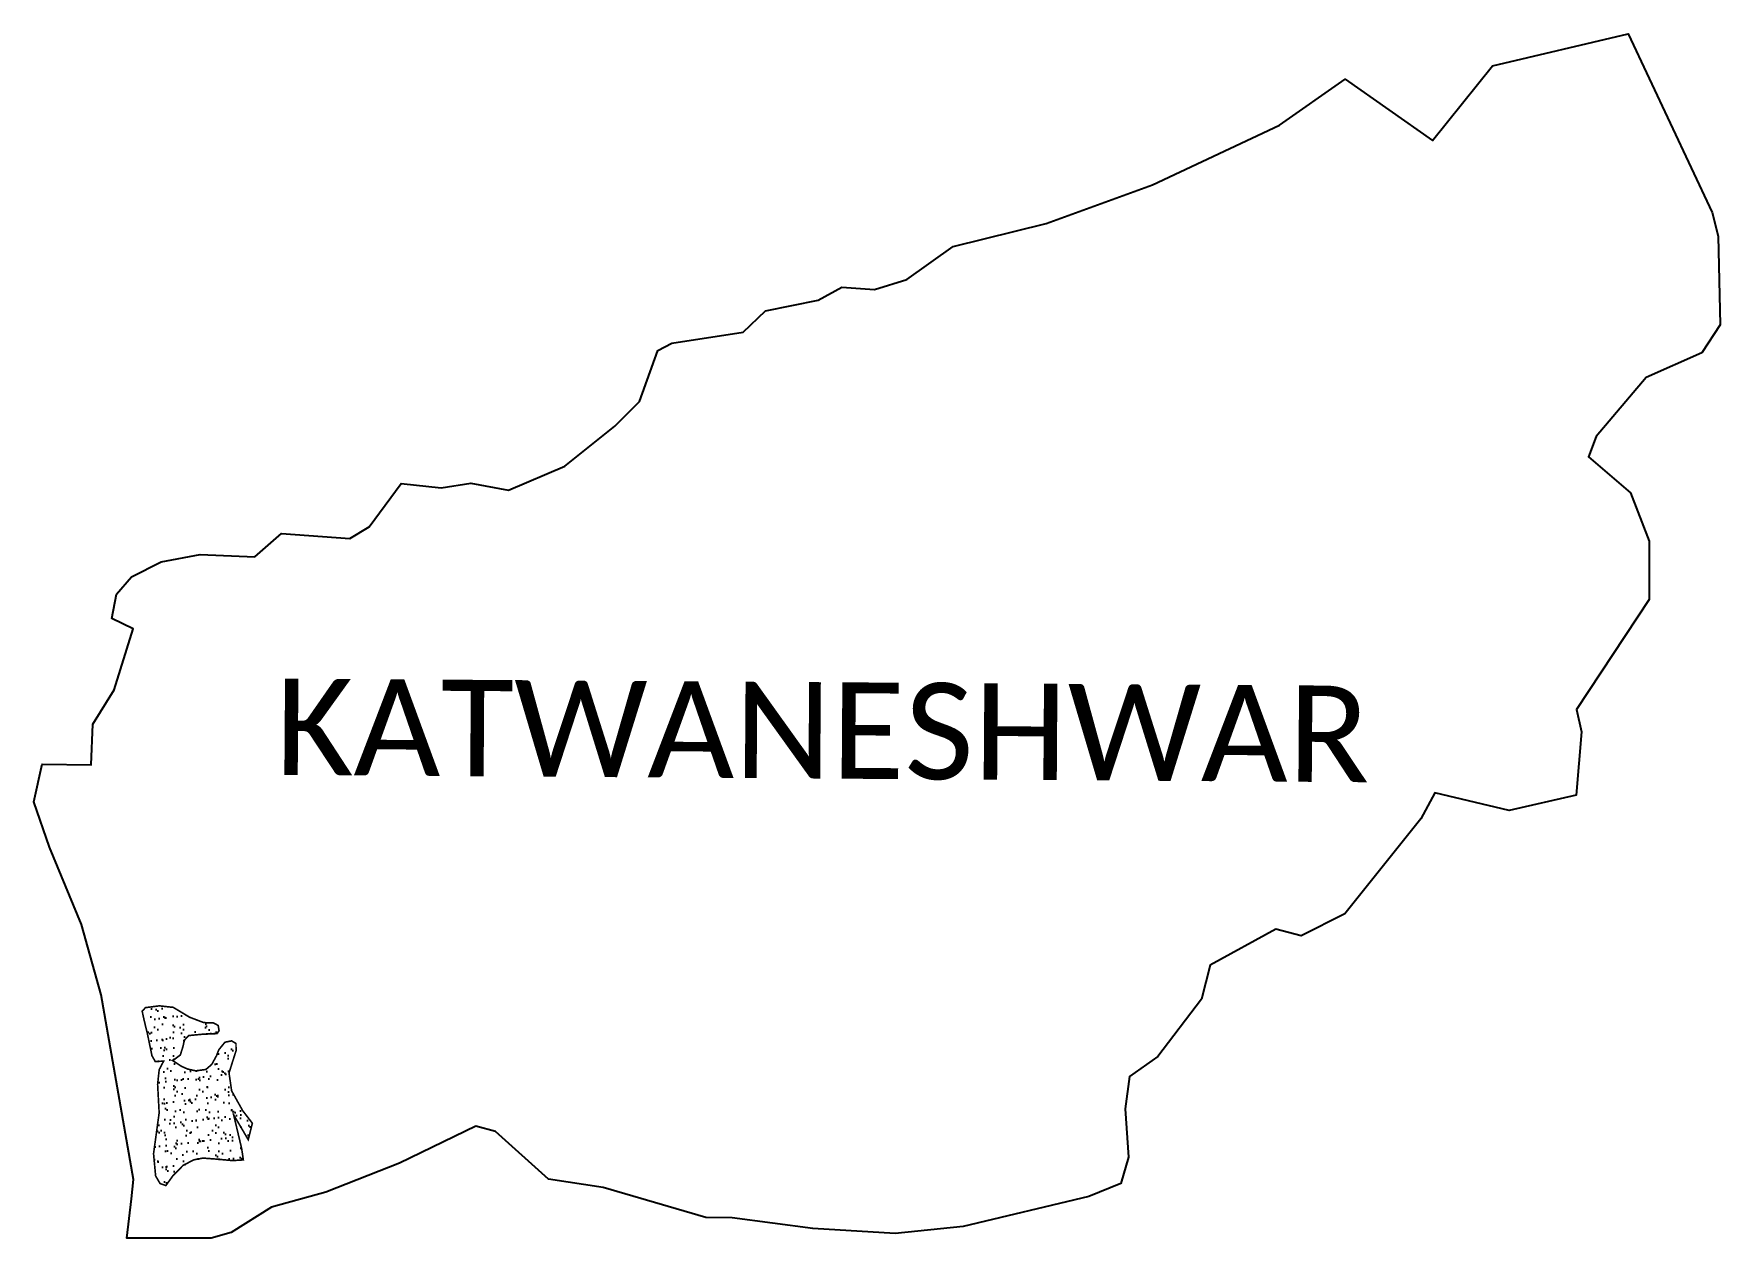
# Model space of a CAD drawing. Header units: metres. Extents: x 328468 to 331623, y 1804794 to 1807048.
import ezdxf

# ---------------------------------------------------------------- set-up
doc = ezdxf.new("R2010")
doc.units = ezdxf.units.M
doc.header["$MEASUREMENT"] = 0
for name, color, linetype in [('SAND DUNES', 42, 'Continuous'), ('village', 3, 'Continuous'), ('VILLAGE NAME', 250, 'Continuous')]:
    doc.layers.add(name, color=color, linetype=linetype)
doc.styles.get("Standard").update_dxf_attribs({"font": 'simplex.shx'})

msp = doc.modelspace()

# ---------------------------------------------------------------- hatches: boundary and pattern name
at = {"layer": 'SAND DUNES'}
h = msp.add_hatch(dxfattribs=at)
h.set_pattern_fill('AR-SAND', color=256, scale=0.606178, angle=-0.4518)
h.set_pattern_definition([(37.04817, (320030.725, 1796406.906), (-0.735923, 29.673885), [0, -23.403324, 0, -26.17477, 0, -25.02]), (7.04817, (320030.725, 1796406.906), (27.59093, 43.23613), [0, -12.625478, 0, -21.093786, 0, -8.083385]), (327.04817, (320011.787, 1796407.056), (47.94742, -0.290997), [0, -7.69846, 0, -27.714463, 0, -36.18277]), (317.04817, (320011.787, 1796407.056), (46.39025, 13.14807), [0, -3.84923, 0, -18.16837, 0, -20.785847])])
h.paths.add_polyline_path([(328710.6, 1805125.3), (328694.9, 1805124.8), (328688.8, 1805135.7), (328680.4, 1805176.3), (328674.4, 1805201.1), (328670.5, 1805218.9), (328676.7, 1805225.6), (328702.7, 1805228.9), (328728.6, 1805226.1), (328759.1, 1805207.7), (328785.6, 1805197.6), (328804, 1805196.9), (328812.7, 1805192.2), (328814.4, 1805182.2), (328810.5, 1805177), (328785.4, 1805176), (328757.7, 1805173.3), (328749.7, 1805164.9), (328746.4, 1805151.3), (328741.9, 1805137), (328731.1, 1805128.9), (328727, 1805126.9), (328744.1, 1805115.7), (328755.4, 1805110.7), (328770.6, 1805107.3), (328789.6, 1805109.8), (328800.7, 1805119.3), (328809.6, 1805135.6), (328813.8, 1805146.6), (328825.3, 1805160.8), (328837.9, 1805163.4), (328846, 1805158.4), (328846.2, 1805144.9), (328839.3, 1805123.4), (328833, 1805103.3), (328837.9, 1805069.8), (328858.6, 1805032.7), (328876.7, 1805009.2), (328869, 1804978.4), (328841.7, 1805024.9), (328856.7, 1804961.6), (328859.8, 1804940.6), (328839.6, 1804939.3), (328812, 1804941.9), (328784.4, 1804944), (328767.1, 1804940.8), (328746.9, 1804930.2), (328727.6, 1804910.3), (328714.8, 1804892.6), (328704, 1804896.4), (328695.7, 1804910.5), (328691.8, 1804952.2), (328702.3, 1805028.8), (328699.4, 1805082.2), (328702.4, 1805109.7)])

# ---------------------------------------------------------------- linework, layer by layer
at = {"layer": 'SAND DUNES', "const_width": 3.03, "flags": 128}
msp.add_lwpolyline([(328710.6, 1805125.3), (328694.9, 1805124.8), (328688.8, 1805135.7), (328680.4, 1805176.3), (328674.4, 1805201.1), (328670.5, 1805218.9), (328676.7, 1805225.6), (328702.7, 1805228.9), (328728.6, 1805226.1), (328759.1, 1805207.7), (328785.6, 1805197.6), (328804, 1805196.9), (328812.7, 1805192.2), (328814.4, 1805182.2), (328810.5, 1805177), (328785.4, 1805176), (328757.7, 1805173.3), (328749.7, 1805164.9), (328746.4, 1805151.3), (328741.9, 1805137), (328731.1, 1805128.9), (328727, 1805126.9), (328744.1, 1805115.7), (328755.4, 1805110.7), (328770.6, 1805107.3), (328789.6, 1805109.8), (328800.7, 1805119.3), (328809.6, 1805135.6), (328813.8, 1805146.6), (328825.3, 1805160.8), (328837.9, 1805163.4), (328846, 1805158.4), (328846.2, 1805144.9), (328839.3, 1805123.4), (328833, 1805103.3), (328837.9, 1805069.8), (328858.6, 1805032.7), (328876.7, 1805009.2), (328869, 1804978.4), (328841.7, 1805024.9), (328856.7, 1804961.6), (328859.8, 1804940.6), (328839.6, 1804939.3), (328812, 1804941.9), (328784.4, 1804944), (328767.1, 1804940.8), (328746.9, 1804930.2), (328727.6, 1804910.3), (328714.8, 1804892.6), (328704, 1804896.4), (328695.7, 1804910.5), (328691.8, 1804952.2), (328702.3, 1805028.8), (328699.4, 1805082.2), (328702.4, 1805109.7)], close=True, dxfattribs=at)
at = {"layer": 'village', "color": 3, "true_color": 0x00ff00}
msp.add_polyline3d([(328650.3, 1804867.9, 0), (328654.4, 1804903.9, 0), (328594, 1805249.8, 0), (328557, 1805381.4, 0), (328497.2, 1805525.6, 0), (328467.6, 1805610.7, 0), (328483.7, 1805681.3, 0), (328574.9, 1805679.9, 0), (328578.2, 1805756.2, 0), (328618.3, 1805820.1, 0), (328653.4, 1805934.3, 0), (328613.9, 1805953.7, 0), (328622.4, 1805999.1, 0), (328650.7, 1806031.5, 0), (328706.2, 1806059.9, 0), (328779.2, 1806073.7, 0), (328881.2, 1806068.9, 0), (328931.2, 1806113.1, 0), (329059.1, 1806103.7, 0), (329095, 1806125.5, 0), (329154.9, 1806206.4, 0), (329230, 1806198.6, 0), (329285.2, 1806206.9, 0), (329355.9, 1806193.9, 0), (329461.5, 1806238.9, 0), (329554.6, 1806314, 0), (329600.7, 1806360, 0), (329635.4, 1806455.4, 0), (329661.3, 1806469.2, 0), (329795.1, 1806489.8, 0), (329836.9, 1806529.8, 0), (329935.2, 1806549.6, 0), (329979.5, 1806574, 0), (330040.5, 1806569.3, 0), (330100.9, 1806588.2, 0), (330188, 1806649.7, 0), (330361.8, 1806692.7, 0), (330560.9, 1806765.6, 0), (330798.4, 1806876.8, 0), (330921.1, 1806962.8, 0), (331084.7, 1806848.6, 0), (331196.6, 1806988.3, 0), (331451, 1807048.1, 0), (331608.1, 1806713.3, 0), (331619.3, 1806669.3, 0), (331623, 1806503.2, 0), (331588.6, 1806450.8, 0), (331484.2, 1806404.9, 0), (331391.1, 1806294.6, 0), (331376.5, 1806256.4, 0), (331455, 1806188.7, 0), (331489.8, 1806098.5, 0), (331489.8, 1805989.5, 0), (331354, 1805783.3, 0), (331363.6, 1805742, 0), (331353.4, 1805623, 0), (331228.2, 1805594.5, 0), (331089, 1805627.5, 0), (331062.7, 1805579.2, 0), (330920.3, 1805401.4, 0), (330838.7, 1805359.9, 0), (330791.4, 1805372.2, 0), (330668.9, 1805305.2, 0), (330652.5, 1805241.7, 0), (330570.7, 1805134.4, 0), (330517.7, 1805096.6, 0), (330509.7, 1805036, 0), (330515.7, 1804945.7, 0), (330501.3, 1804896.7, 0), (330441.6, 1804872.4, 0), (330206.5, 1804816.2, 0), (330079.3, 1804802.7, 0), (329925.3, 1804812, 0), (329774.6, 1804832, 0), (329724.8, 1804833.1, 0), (329533.3, 1804889.2, 0), (329430.5, 1804904.7, 0), (329331.6, 1804993.9, 0), (329294.7, 1805004, 0), (329151.9, 1804934.8, 0), (329014.1, 1804880, 0), (328912.2, 1804852.4, 0), (328837.2, 1804804.5, 0), (328799.9, 1804793.9, 0), (328641.9, 1804794, 0)], close=True, dxfattribs=at)

# ---------------------------------------------------------------- texts
at = {"layer": 'VILLAGE NAME', "insert": (328920.8, 1805841.5), "char_height": 180.345, "attachment_point": 1, "rotation": 359.6139}
msp.add_mtext_dynamic_manual_height_columns('{\\fCalibri|b0|i0|c0|p34;KATWANESHWAR}', width=1779.605, gutter_width=901.7, heights=[0], dxfattribs=at)

doc.saveas('drawing.dxf')
